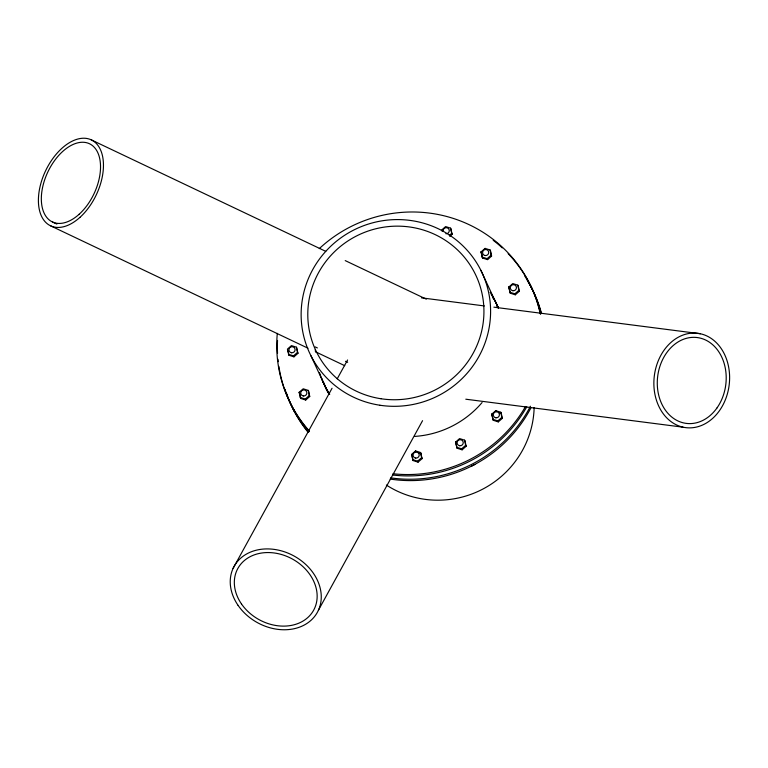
<?xml version="1.0" encoding="UTF-8"?>
<svg xmlns="http://www.w3.org/2000/svg" width="768" height="768" viewBox="0 0 768 768"><rect width="100%" height="100%" fill="white"/><g stroke="black" fill="none" stroke-linecap="round" stroke-linejoin="round"><path stroke-width="1.15" d="M233.069 568.416L332.045 388.262M337.219 378.835L347.578 359.981M318.413 610.253L422.563 420.672M288.461 354.259L293.501 355.862L297.514 352.339L296.477 347.203L291.437 345.6L287.424 349.123L288.912 355.238L293.962 356.842L297.965 353.318L296.477 347.203M449.29 235.421L451.69 233.309L450.653 228.173L445.613 226.57L441.6 230.093L442.061 231.072M449.741 236.4L452.15 234.278L450.653 228.173M299.194 392.314L303.197 388.79L308.246 390.394L308.698 391.373L309.734 396.509L305.722 400.032L300.682 398.429L299.194 392.314L300.682 398.429M300.23 397.45L305.27 399.053L309.283 395.53L308.246 390.394M481.056 251.904L485.069 248.381L490.109 249.984L490.56 250.963L491.597 256.099L487.594 259.622L482.544 258.019L481.056 251.904L482.544 258.019M482.093 257.04L487.142 258.643L491.146 255.12L490.109 249.984M508.781 287.088L512.784 283.565L517.834 285.168L518.285 286.147L519.322 291.274L515.309 294.806L510.269 293.203L508.781 287.088L510.269 293.203M509.818 292.224L514.858 293.827L518.87 290.304L517.834 285.168M411.542 454.435L415.555 450.912L420.595 452.515L422.093 458.63L418.08 462.154L413.04 460.55L411.542 454.435L412.003 455.414M412.579 459.571L417.629 461.174L421.632 457.651L420.595 452.515M455.578 442.099L459.581 438.576L464.63 440.179L465.082 441.158L466.118 446.285L462.115 449.818L457.066 448.214L455.578 442.099L457.066 448.214M491.75 414.173L495.763 410.64L500.803 412.253L501.254 413.232L502.291 418.358L498.288 421.891L493.238 420.278L491.75 414.173L493.238 420.278M456.614 447.235L461.654 448.838L465.667 445.315L464.63 440.179M492.787 419.299L497.837 420.912L501.84 417.379L500.803 412.253M471.581 466.099L474.893 464.438M421.459 297.84L484.378 305.942M493.872 307.171L700.435 333.763A47.549 37.699 -82.7 0 1 719.328 410.861A47.549 37.699 -82.7 0 1 655.469 396.787A47.549 37.699 -82.7 0 1 700.435 333.763M465.802 399.206L683.05 427.181M499.238 412.589L501.254 413.232M418.022 452.534L421.056 453.494M91.162 139.814L325.757 251.347M345.216 260.602L426.298 299.155M52.531 222.01L56.851 224.064M315.226 346.906L317.386 347.933M345.494 361.296L347.654 362.323M50.707 225.878L307.997 348.211M315.571 351.811L344.755 365.683M530.621 286.099L532.253 289.325M496.502 305.251L497.318 306.864M293.251 409.325L294.883 412.56M518.87 290.304L519.322 291.274M514.858 293.827L515.309 294.806M491.146 255.12L491.597 256.099M485.069 248.381L485.52 249.36M487.142 258.643L487.594 259.622M480.854 270.278L497.885 306.97M451.69 233.309L452.15 234.278M501.84 417.379L502.291 418.358M495.763 410.64L496.214 411.619M497.837 420.912L498.288 421.891M465.667 445.315L466.118 446.285M461.654 448.838L462.115 449.818M421.632 457.651L422.093 458.63M415.555 450.912L416.006 451.891M417.629 461.174L418.08 462.154M310.877 355.622L327.907 392.304M297.514 352.339L297.965 353.318M293.501 355.862L293.962 356.842M309.283 395.53L309.734 396.509M305.27 399.053L305.722 400.032M412.205 456.442L413.04 460.55M287.875 350.102L288.912 355.238M527.328 280.454A133.718 130.752 -24.9 0 1 541.488 313.45M531.072 407.597A133.718 130.752 -24.9 0 1 390.182 479.069M307.843 431.981A133.718 130.752 -24.9 0 1 286.301 392.726M443.213 231.504A3.082 3.014 -24.9 0 1 445.814 227.722A3.082 3.014 -24.9 0 1 449.27 230.65A3.082 3.014 -24.9 0 1 445.843 233.741M508.147 253.632A133.718 130.752 -24.9 0 1 540.643 314.15M526.762 406.848A133.718 130.752 -24.9 0 1 392.486 474.989M309.235 431.539A133.718 130.752 -24.9 0 1 278.851 366.384M278.218 361.651A133.718 130.752 -24.9 0 1 277.968 359.28M277.536 353.318A133.718 130.752 -24.9 0 1 277.536 340.435M493.2 240.278A133.718 130.752 -24.9 0 1 502.291 247.901M329.222 393.84A95.098 92.986 -24.9 0 1 321.715 378.499M491.357 294.518A95.098 92.986 -24.9 0 1 498.24 307.786M319.267 248.64A133.718 130.752 -24.9 0 1 450.154 217.45A133.718 130.752 -24.9 0 1 540.25 313.862M525.552 406.483A133.718 130.752 -24.9 0 1 392.995 473.75M309.341 431.002A133.718 130.752 -24.9 0 1 277.306 333.36M482.093 402.528A95.098 92.986 -24.9 0 1 414.586 436.426M329.722 394.282A95.098 92.986 -24.9 0 1 319.507 372.614M315.466 351.773A95.098 92.986 -24.9 0 1 315.322 349.44M490.147 292.243A95.098 92.986 -24.9 0 1 498.413 308.4M326.822 390.077A95.098 92.986 -24.9 0 1 323.894 383.194M524.899 276.221A133.718 130.752 -24.9 0 1 541.133 313.162M530.438 406.234A133.718 130.752 -24.9 0 1 390.653 477.869M308.611 432.326A133.718 130.752 -24.9 0 1 284.966 389.222M328.618 393.466A95.098 92.986 -24.9 0 1 323.261 381.821M492.902 297.84A95.098 92.986 -24.9 0 1 494.016 299.664M497.107 305.29A95.098 92.986 -24.9 0 1 498.048 307.21M534.144 407.52A95.098 92.986 -24.9 0 1 482.822 489.082A95.098 92.986 -24.9 0 1 386.371 485.05M485.222 255.542A3.082 3.014 -24.9 0 0 488.496 251.347A3.082 3.014 -24.9 0 0 483.226 250.714A3.082 3.014 -24.9 0 0 485.222 255.542M512.947 290.726A3.082 3.014 -24.9 0 0 516.221 286.531A3.082 3.014 -24.9 0 0 510.941 285.898A3.082 3.014 -24.9 0 0 512.947 290.726M495.917 417.802A3.082 3.014 -24.9 0 0 499.19 413.606A3.082 3.014 -24.9 0 0 493.92 412.982A3.082 3.014 -24.9 0 0 495.917 417.802M459.744 445.738A3.082 3.014 -24.9 0 0 463.018 441.542A3.082 3.014 -24.9 0 0 457.738 440.909A3.082 3.014 -24.9 0 0 459.744 445.738M415.718 458.074A3.082 3.014 -24.9 0 0 418.982 453.878A3.082 3.014 -24.9 0 0 413.712 453.245A3.082 3.014 -24.9 0 0 415.718 458.074M303.36 395.952A3.082 3.014 -24.9 0 0 306.634 391.757A3.082 3.014 -24.9 0 0 301.354 391.123A3.082 3.014 -24.9 0 0 303.36 395.952M291.59 352.762A3.082 3.014 -24.9 0 0 294.864 348.566A3.082 3.014 -24.9 0 0 289.584 347.933A3.082 3.014 -24.9 0 0 291.59 352.762M238.07 605.357A47.549 38.016 28.8 0 0 316.704 613.469A47.549 38.016 28.8 0 0 272.458 549.178A47.549 38.016 28.8 0 0 238.07 605.357M241.459 603.917A43.277 34.598 28.8 0 0 313.018 611.29A43.277 34.598 28.8 0 0 272.755 552.797A43.277 34.598 28.8 0 0 241.459 603.917M79.939 217.373A47.549 28.051 -64.6 0 0 93.514 141.13A47.549 28.051 -64.6 0 0 39.35 190.032A47.549 28.051 -64.6 0 0 79.939 217.373M79.133 214.272A43.277 25.526 -64.6 0 0 91.478 144.883A43.277 25.526 -64.6 0 0 42.202 189.379A43.277 25.526 -64.6 0 0 79.133 214.272M716.851 408.125A43.277 34.31 -82.7 0 0 699.648 337.968A43.277 34.31 -82.7 0 0 658.733 395.318A43.277 34.31 -82.7 0 0 716.851 408.125M379.882 405.235A95.098 92.986 -24.9 0 0 484.723 279.082A95.098 92.986 -24.9 0 0 322.992 254.534A95.098 92.986 -24.9 0 0 379.882 405.235M381.005 398.746A88.416 86.448 -24.9 0 0 478.474 281.462A88.416 86.448 -24.9 0 0 328.118 258.634A88.416 86.448 -24.9 0 0 381.005 398.746"/></g></svg>
